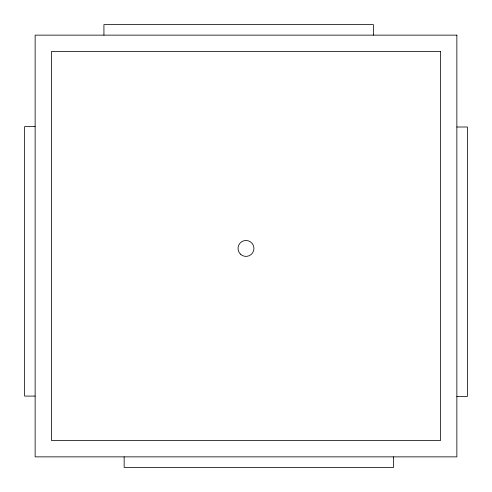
<?xml version="1.0" encoding="UTF-8"?>
<svg xmlns="http://www.w3.org/2000/svg" width="492" height="492" viewBox="0 0 492 492"><rect width="100%" height="100%" fill="white"/><g stroke="black" fill="none" stroke-linecap="round" stroke-linejoin="round"><path stroke-width="0.74" d="M35.141 126.641L24.6 126.641L24.6 396.091L35.141 396.091M456.859 127.004L467.4 127.004L467.4 396.46L456.859 396.46M393.606 456.859L393.606 467.4L124.15 467.4L124.15 456.859M373.379 35.141L373.379 24.6L103.929 24.6L103.929 35.141M456.859 35.141L35.141 35.141L35.141 456.859L456.859 456.859L456.859 35.141M440.518 51.482L51.482 51.482L51.482 440.518L440.518 440.518L440.518 51.482M240.354 254.069A7.958 7.958 0 0 0 253.669 250.502A7.958 7.958 0 0 0 243.921 240.754A7.958 7.958 0 0 0 240.354 254.069"/></g></svg>
